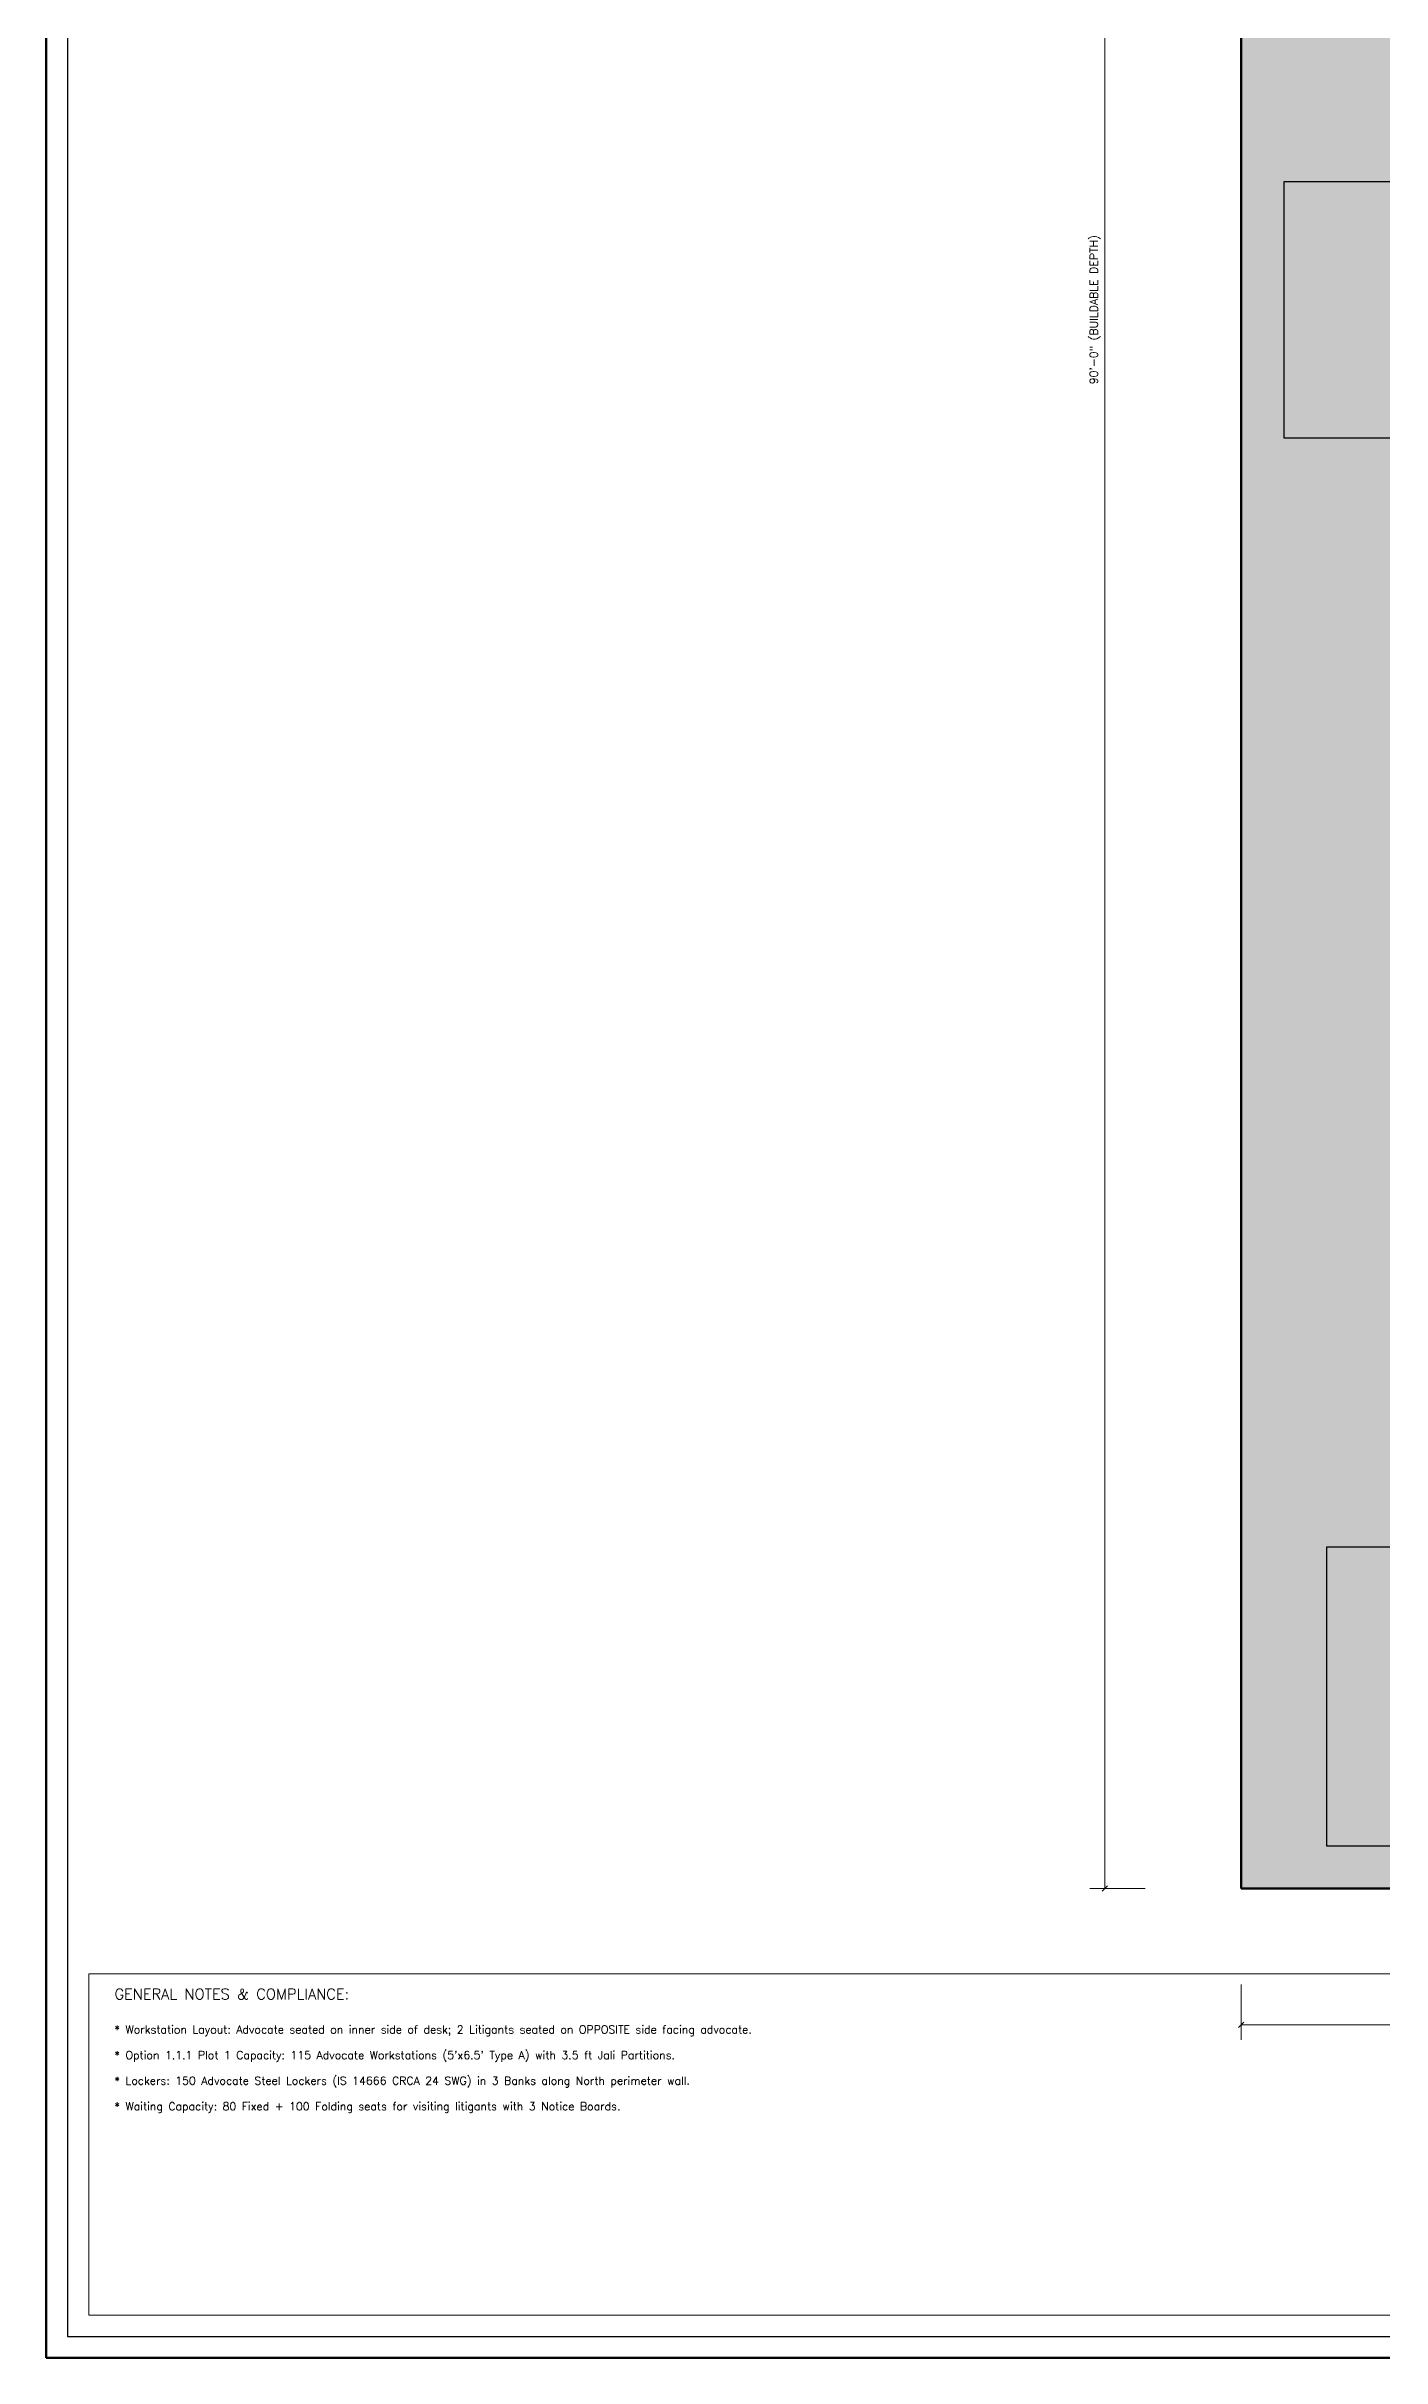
# Model space of a CAD drawing. Header units: inches. Extents: x 0 to 1800, y 0 to 1191.
# Drawn here: x 0 to 376, y 0 to 650 of the extents above; entities that cross this region are included whole.
import ezdxf
from ezdxf.enums import TextEntityAlignment as Align

# ---------------------------------------------------------------- set-up
doc = ezdxf.new("R2010")
doc.units = ezdxf.units.IN
doc.header["$MEASUREMENT"] = 0
for name, color, linetype in [('A-DIM', 4, 'Continuous'), ('A-FURN', 1, 'Continuous'), ('A-HATCH', 8, 'Continuous'), ('A-TEXT', 7, 'Continuous'), ('A-TEXT-TTL', 7, 'Continuous'), ('A-TTLB', 7, 'Continuous'), ('A-WALL', 7, 'Continuous')]:
    doc.layers.add(name, color=color, linetype=linetype)
doc.styles.add('SIMPLEX', font='simplex.shx')

msp = doc.modelspace()

# ---------------------------------------------------------------- hatches: boundary and pattern name
at = {"layer": 'A-HATCH'}
h = msp.add_hatch(dxfattribs=at)
h.set_pattern_fill('ANSI31')
h.paths.add_polyline_path([(336, 132), (1416, 132), (1416, 1020), (336, 1020)])
h = msp.add_hatch(dxfattribs=at)
h.set_pattern_fill('SOLID')
h.paths.add_polyline_path([(345, 141), (1407, 141), (1407, 1011), (345, 1011)])

# ---------------------------------------------------------------- linework, layer by layer
at = {"layer": 'A-DIM', "lineweight": 18}
for p, q in [((297.6, 132), (297.6, 1020)), ((336, 93.6), (1416, 93.6))]:
    msp.add_line(p, q, dxfattribs=at)
at = {"layer": 'A-DIM', "lineweight": 13}
for p, q in [((309, 132), (293.4, 132)), ((336, 105), (336, 89.4))]:
    msp.add_line(p, q, dxfattribs=at)
at = {"layer": 'A-DIM', "lineweight": 30}
for p, q in [((296.85, 131.25), (298.35, 132.75)), ((335.25, 92.85), (336.75, 94.35))]:
    msp.add_line(p, q, dxfattribs=at)
at = {"layer": 'A-FURN'}
for p, q in [((552, 228), (360, 228)), ((360, 228), (360, 144)), ((360, 144), (552, 144))]:
    msp.add_line(p, q, dxfattribs=at)
at = {"layer": 'A-TTLB', "lineweight": 50}
for p, q in [((0, 1190.66), (0, 0)), ((0, 0), (1800, 0))]:
    msp.add_line(p, q, dxfattribs=at)
at = {"layer": 'A-TTLB', "lineweight": 25}
for p, q in [((6, 1184.66), (6, 6)), ((6, 6), (1794, 6))]:
    msp.add_line(p, q, dxfattribs=at)
at = {"layer": 'A-TTLB', "lineweight": 20}
for p, q in [((660, 108), (12, 108)), ((12, 108), (12, 12)), ((12, 12), (660, 12))]:
    msp.add_line(p, q, dxfattribs=at)
at = {"layer": 'A-WALL', "lineweight": 50}
for p, q in [((336, 1020), (336, 132)), ((336, 132), (1416, 132))]:
    msp.add_line(p, q, dxfattribs=at)
at = {"layer": 'A-WALL', "lineweight": 25}
for p, q in [((1404, 612), (348, 612)), ((348, 612), (348, 540)), ((348, 540), (1404, 540))]:
    msp.add_line(p, q, dxfattribs=at)

# ---------------------------------------------------------------- texts
at = {"layer": 'A-DIM', "style": 'SIMPLEX'}
msp.add_text('90\'-0" (BUILDABLE DEPTH)', height=2.25, rotation=90, dxfattribs=at).set_placement((293.4, 576), align=Align.TOP_CENTER)
at = {"layer": 'A-TEXT', "style": 'SIMPLEX'}
for s, p in [('* Workstation Layout: Advocate seated on inner side of desk; 2 Litigants seated on OPPOSITE side facing advocate.', (19.2, 91.2)), ("* Option 1.1.1 Plot 1 Capacity: 115 Advocate Workstations (5'x6.5' Type A) with 3.5 ft Jali Partitions.", (19.2, 84)), ('* Lockers: 150 Advocate Steel Lockers (IS 14666 CRCA 24 SWG) in 3 Banks along North perimeter wall.', (19.2, 76.8)), ('* Waiting Capacity: 80 Fixed + 100 Folding seats for visiting litigants with 3 Notice Boards.', (19.2, 69.6))]:
    msp.add_text(s, height=2.25, dxfattribs=at).set_placement(p)
at = {"layer": 'A-TEXT-TTL', "style": 'SIMPLEX'}
msp.add_text('GENERAL NOTES & COMPLIANCE:', height=3, dxfattribs=at).set_placement((19.2, 100.8))

doc.saveas('drawing.dxf')
